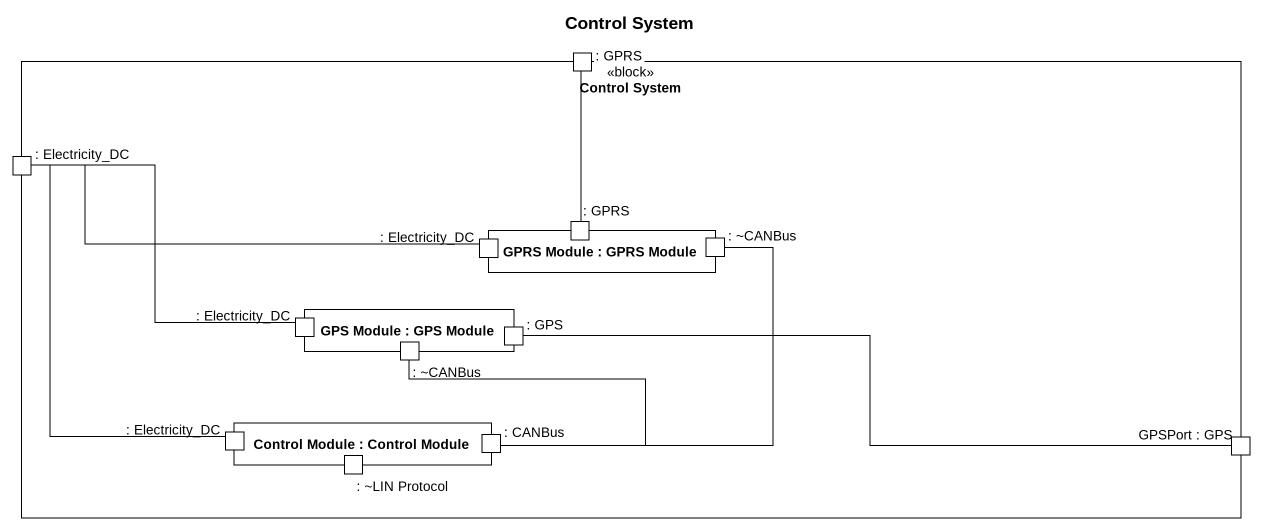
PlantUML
@startuml
title Control System
rectangle "Control System" as Control_System <<block>> {
  port ": GPRS" as GPRS
  port ": Electricity_DC" as Electricity_DC
  rectangle "GPRS Module : GPRS Module" as GPRS_Module {
    port ": Electricity_DC" as Electricity_DC_2
    port ": GPRS" as GPRS_2
    port ": ~CANBus" as CANBus
  }
  rectangle "GPS Module : GPS Module" as GPS_Module {
    port ": Electricity_DC" as Electricity_DC_3
    port ": ~CANBus" as CANBus_2
    port ": GPS" as GPS
  }
  rectangle "Control Module : Control Module" as Control_Module {
    port ": Electricity_DC" as Electricity_DC_4
    port ": ~LIN Protocol" as LIN_Protocol
    port ": CANBus" as CANBus_3
  }
  port "GPSPort : GPS" as GPSPort_GPS
}
GPRS -- GPRS_2
Electricity_DC_2 -left- Electricity_DC
Electricity_DC_3 -left- Electricity_DC
GPS -right- GPSPort_GPS
Electricity_DC_4 -up- Electricity_DC
CANBus_3 -up- CANBus
CANBus_3 -up- CANBus_2
@enduml
